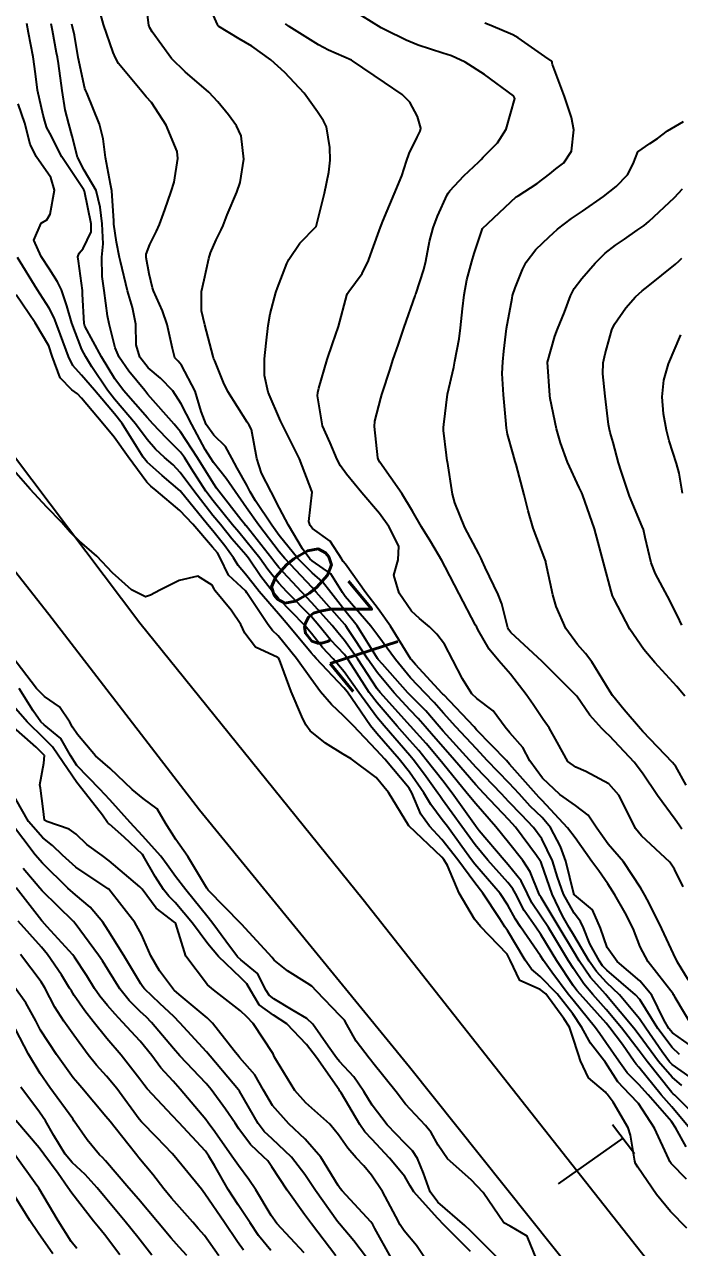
# Model space of a CAD drawing. Header units: metres. Extents: x 298520 to 308411, y 7433745 to 7450750.
# Drawn here: x 300196.9 to 300236.3, y 7449057.6 to 7449131.2 of the extents above; entities that cross this region are included whole.
import ezdxf
from ezdxf.enums import TextEntityAlignment as Align

# ---------------------------------------------------------------- set-up
doc = ezdxf.new("R2010")
doc.units = ezdxf.units.M
doc.header["$LTSCALE"] = 10
for name, color, linetype in [('Cotas', 45, 'Continuous'), ('Curvas de Nivel 1m', 11, 'Continuous'), ('Curvas de Nivel 5m', 15, 'Continuous'), ('Linha Férrea', 251, 'TRACKS'), ('Pórtico', 62, 'Continuous')]:
    doc.layers.add(name, color=color, linetype=linetype)
doc.styles.add('Style-STANDARD', font='STANDARD.shx')
doc.linetypes.add('TRACKS', pattern='A,0.15,[130,ltypeshp.shx,S=0.25,R=0,X=0,Y=0],0.15', length=0.3)

msp = doc.modelspace()

# ---------------------------------------------------------------- linework, layer by layer
at = {"layer": 'Curvas de Nivel 1m', "flags": 128}
for points, elevation in [([(300237.199, 7449070.801), (300236.076, 7449072.683), (300236.004, 7449072.819), (300235.979, 7449072.855), (300235.944, 7449072.907), (300234.458, 7449074.835), (300233.976, 7449075.73), (300233.539, 7449076.845), (300233.073, 7449077.778), (300232.449, 7449078.856), (300232.02, 7449079.529), (300231.474, 7449080.315), (300231.068, 7449080.874), (300230.054, 7449082.299), (300229.597, 7449082.895), (300228.079, 7449084.532), (300227.889, 7449084.72), (300227.708, 7449084.916), (300226.11, 7449086.732), (300225.923, 7449086.942), (300224.131, 7449088.8), (300223.98, 7449088.962), (300222.152, 7449090.889), (300222.107, 7449090.935), (300222.067, 7449090.981), (300220.461, 7449092.724), (300220.214, 7449093.01), (300220.197, 7449093.024), (300220.183, 7449093.049), (300218.964, 7449095.022), (300218.219, 7449096.074), (300217.48, 7449097.038), (300216.25, 7449098.76), (300216.119, 7449098.919), (300216.019, 7449099.054), (300215.332, 7449100.132), (300214.271, 7449100.908), (300214.123, 7449101.081), (300214.042, 7449101.316), (300214.243, 7449103.081), (300214.231, 7449103.153), (300213.493, 7449105.088), (300212.614, 7449106.823), (300212.476, 7449107.099), (300212.347, 7449107.384), (300211.603, 7449109.108), (300211.374, 7449110.119), (300211.385, 7449111.11), (300211.471, 7449112.045), (300211.594, 7449113.108), (300211.725, 7449113.812), (300212.07, 7449115.104), (300212.165, 7449115.383), (300212.454, 7449116.161), (300212.715, 7449116.843), (300212.838, 7449117.096), (300213.498, 7449118.069), (300214.493, 7449119.08), (300214.988, 7449121.073), (300215.255, 7449122.347), (300215.328, 7449123.068), (300215.307, 7449123.825), (300215.112, 7449125.072), (300214.934, 7449125.442), (300214.572, 7449125.975), (300213.755, 7449127.088), (300212.602, 7449128.339), (300211.758, 7449129.109), (300210.621, 7449129.928), (300209.857, 7449130.363), (300208.633, 7449131.112), (300208.596, 7449131.15), (300208.554, 7449131.23), (300207.714, 7449133.159)], 723), ([(300236.342, 7449069.258), (300235.901, 7449069.669), (300235.028, 7449070.829), (300233.939, 7449072.557), (300233.695, 7449072.842), (300231.958, 7449074.328), (300231.696, 7449074.6), (300231.514, 7449074.867), (300230.942, 7449075.912), (300230.555, 7449076.882), (300230.38, 7449077.267), (300230.002, 7449077.763), (300229.356, 7449078.897), (300229.005, 7449079.918), (300228.693, 7449080.903), (300228.053, 7449082.239), (300227.557, 7449082.918), (300226.827, 7449083.686), (300226.078, 7449084.468), (300225.632, 7449084.945), (300224.106, 7449086.529), (300223.705, 7449086.964), (300222.13, 7449088.701), (300221.997, 7449088.847), (300221.887, 7449088.984), (300221.079, 7449089.933), (300220.151, 7449090.852), (300219.998, 7449091.012), (300218.473, 7449092.733), (300218.215, 7449093.03), (300218.183, 7449093.076), (300216.955, 7449095.042), (300216.217, 7449095.978), (300215.36, 7449097.063), (300214.862, 7449097.694), (300214.245, 7449098.243), (300213.378, 7449099.089), (300212.267, 7449100.482), (300211.811, 7449101.105), (300210.839, 7449102.57), (300210.517, 7449103.118), (300210.307, 7449103.516), (300209.726, 7449104.538), (300209.416, 7449105.134), (300209.031, 7449105.84), (300208.337, 7449106.511), (300207.866, 7449107.155), (300207.567, 7449107.946), (300207.201, 7449109.162), (300206.389, 7449110.738), (300206.186, 7449110.968), (300205.996, 7449111.176), (300205.846, 7449111.734), (300205.526, 7449113.183), (300205.251, 7449114.008), (300204.708, 7449115.196), (300204.639, 7449115.391), (300204.453, 7449116.23), (300204.271, 7449117.202), (300204.266, 7449117.402), (300204.475, 7449117.987), (300204.887, 7449118.794), (300205.066, 7449119.191), (300205.389, 7449120.074), (300205.77, 7449121.177), (300205.953, 7449121.744), (300206.177, 7449123.174), (300206.124, 7449123.597), (300205.462, 7449125.181), (300204.576, 7449126.534), (300204.271, 7449126.886), (300203.994, 7449127.199), (300202.608, 7449128.887), (300202.421, 7449129.222), (300202.286, 7449129.553), (300201.698, 7449131.229), (300201.344, 7449132.541)], 721), ([(300236.941, 7449069.843), (300235.91, 7449070.568), (300235.687, 7449070.822), (300235.4, 7449071.346), (300234.674, 7449072.833), (300233.951, 7449073.689), (300232.594, 7449074.854), (300231.975, 7449075.685), (300231.577, 7449076.866), (300231.095, 7449077.965), (300230.013, 7449078.857), (300229.988, 7449078.89), (300229.974, 7449078.929), (300229.497, 7449080.895), (300229.173, 7449081.771), (300228.577, 7449082.905), (300228.069, 7449083.51), (300227.362, 7449084.207), (300226.682, 7449084.931), (300226.092, 7449085.575), (300224.774, 7449086.953), (300224.12, 7449087.639), (300222.884, 7449088.972), (300222.141, 7449089.803), (300221.587, 7449090.428), (300221.041, 7449090.997), (300220.167, 7449091.924), (300219.246, 7449093.019), (300218.197, 7449094.459), (300217.764, 7449095.034), (300216.229, 7449096.821), (300216.078, 7449097.052), (300215.358, 7449098.177), (300214.252, 7449098.958), (300214.106, 7449099.081), (300213.662, 7449099.683), (300212.816, 7449101.095), (300212.288, 7449102.132), (300211.782, 7449103.105), (300211.198, 7449104.227), (300210.925, 7449105.114), (300210.595, 7449106.863), (300210.461, 7449107.119), (300210.346, 7449107.295), (300209.181, 7449109.138), (300208.921, 7449109.685), (300208.391, 7449110.987), (300208.321, 7449111.151), (300208.285, 7449111.26), (300207.782, 7449113.156), (300207.592, 7449113.997), (300207.595, 7449115.158), (300207.744, 7449115.863), (300208.029, 7449117.154), (300208.133, 7449117.488), (300208.48, 7449118.274), (300208.77, 7449118.865), (300208.886, 7449119.144), (300209.129, 7449119.77), (300209.709, 7449121.132), (300209.924, 7449121.727), (300210.138, 7449123.126), (300209.968, 7449124.539), (300209.704, 7449125.133), (300209.222, 7449125.793), (300208.577, 7449126.582), (300208.028, 7449127.156), (300206.601, 7449128.378), (300205.795, 7449129.178), (300204.629, 7449130.778), (300204.476, 7449131.037), (300204.424, 7449131.193), (300204.22, 7449132.768)], 722), ([(300237.847, 7449065.031), (300236.048, 7449066.817), (300235.954, 7449066.899), (300235.874, 7449066.974), (300234.385, 7449068.835), (300233.899, 7449069.475), (300232.848, 7449070.851), (300231.929, 7449071.961), (300231.112, 7449072.872), (300230.581, 7449073.512), (300229.958, 7449074.422), (300229.666, 7449074.893), (300229.173, 7449075.7), (300228.446, 7449076.905), (300228, 7449077.589), (300227.462, 7449078.373), (300227.189, 7449078.922), (300226.803, 7449079.71), (300226.03, 7449080.67), (300225.784, 7449080.942), (300224.296, 7449082.721), (300224.097, 7449082.96), (300224.063, 7449083.007), (300222.662, 7449084.974), (300222.094, 7449085.725), (300221.108, 7449086.995), (300220.658, 7449087.541), (300220.124, 7449088.145), (300219.353, 7449089.018), (300218.147, 7449090.413), (300217.678, 7449091.035), (300216.798, 7449092.42), (300216.395, 7449093.048), (300216.186, 7449093.318), (300215.344, 7449094.212), (300214.654, 7449095.073), (300214.21, 7449095.584), (300212.715, 7449097.095), (300212.238, 7449097.613), (300211.581, 7449098.444), (300211.094, 7449099.112), (300210.263, 7449100.169), (300209.829, 7449100.687), (300209.464, 7449101.132), (300208.294, 7449102.56), (300207.843, 7449103.155), (300206.983, 7449104.496), (300206.574, 7449105.167), (300206.326, 7449105.501), (300205.491, 7449106.339), (300204.666, 7449107.195), (300204.348, 7449107.554), (300202.895, 7449109.215), (300202.38, 7449109.902), (300201.585, 7449111.228), (300200.583, 7449113.076), (300200.529, 7449113.239), (300200.44, 7449114.994), (300200.434, 7449115.231), (300200.198, 7449116.982), (300200.152, 7449117.245), (300200.23, 7449117.48), (300200.471, 7449117.753), (300200.961, 7449118.76), (300200.964, 7449119.235), (300200.556, 7449121.196), (300200.54, 7449121.24), (300200.514, 7449121.29), (300199.191, 7449123.26), (300198.976, 7449123.692), (300198.556, 7449124.554), (300198.298, 7449125.011), (300198.203, 7449125.274), (300198.066, 7449125.776), (300197.736, 7449127.278), (300197.611, 7449128.266), (300197.477, 7449129.281), (300197.189, 7449130.722), (300197.082, 7449131.286)], 718), ([(300236.463, 7449067.396), (300235.884, 7449067.893), (300235.076, 7449068.828), (300233.909, 7449070.411), (300233.577, 7449070.843), (300231.942, 7449072.806), (300231.895, 7449072.861), (300230.975, 7449073.896), (300230.305, 7449074.885), (300229.971, 7449075.438), (300229.087, 7449076.899), (300228.011, 7449078.696), (300227.929, 7449078.828), (300227.889, 7449078.912), (300227.349, 7449080.243), (300226.907, 7449080.927), (300226.049, 7449082.014), (300225.283, 7449082.948), (300224.077, 7449084.339), (300223.561, 7449084.965), (300222.11, 7449086.758), (300221.929, 7449086.983), (300221.096, 7449087.969), (300220.151, 7449089.01), (300218.335, 7449091.028), (300218.156, 7449091.263), (300216.988, 7449093.042), (300216.194, 7449094.17), (300215.796, 7449094.653), (300215.448, 7449095.061), (300214.223, 7449096.434), (300213.607, 7449097.086), (300212.248, 7449098.562), (300212.006, 7449098.859), (300211.823, 7449099.104), (300210.272, 7449101.056), (300210.244, 7449101.092), (300210.219, 7449101.121), (300209.955, 7449101.447), (300208.63, 7449103.145), (300208.492, 7449103.335), (300208.307, 7449103.607), (300207.341, 7449105.16), (300206.338, 7449106.72), (300206.137, 7449106.969), (300205.94, 7449107.176), (300204.369, 7449108.969), (300204.175, 7449109.202), (300203.23, 7449110.366), (300202.642, 7449111.218), (300202.401, 7449111.771), (300202.036, 7449113.224), (300201.948, 7449113.705), (300201.734, 7449115.227), (300201.62, 7449116.059), (300201.595, 7449117.229), (300201.676, 7449118.027), (300201.624, 7449119.229), (300201.493, 7449120.24), (300201.25, 7449121.233), (300200.531, 7449122.47), (300200.127, 7449123.246), (300199.807, 7449124.503), (300199.615, 7449125.254), (300199.401, 7449126.087), (300199.207, 7449127.261), (300198.985, 7449128.886), (300198.924, 7449129.265), (300198.878, 7449129.528), (300198.629, 7449130.859), (300198.549, 7449131.271)], 719), ([(300236.878, 7449073.732), (300236.215, 7449074.816), (300235.97, 7449075.305), (300235.268, 7449076.827), (300234.522, 7449078.32), (300234.256, 7449078.838), (300234.017, 7449079.262), (300232.959, 7449080.851), (300232.049, 7449081.921), (300231.366, 7449082.87), (300230.847, 7449083.655), (300230.076, 7449084.228), (300229.142, 7449084.899), (300228.097, 7449085.874), (300227.338, 7449086.922), (300226.915, 7449087.722), (300226.13, 7449088.611), (300225.849, 7449088.943), (300225.125, 7449089.927), (300224.15, 7449090.668), (300223.838, 7449090.963), (300223.277, 7449091.858), (300222.71, 7449092.975), (300222.193, 7449093.939), (300221.749, 7449094.537), (300221.291, 7449094.994), (300220.702, 7449095.497), (300220.212, 7449095.94), (300219.474, 7449097.018), (300219.161, 7449098.099), (300219.426, 7449099.018), (300219.448, 7449099.832), (300218.857, 7449101.024), (300218.285, 7449101.815), (300217.237, 7449103.041), (300216.314, 7449104.168), (300215.942, 7449104.678), (300215.755, 7449105.059), (300215.323, 7449106.055), (300214.869, 7449107.072), (300214.563, 7449108.884), (300214.581, 7449109.077), (300214.645, 7449109.345), (300215.148, 7449111.069), (300215.465, 7449112.006), (300215.831, 7449113.059), (300216.331, 7449114.941), (300216.369, 7449115.051), (300216.444, 7449115.161), (300217.246, 7449116.251), (300217.63, 7449117.038), (300217.85, 7449117.659), (300218.35, 7449119.031), (300218.39, 7449119.135), (300218.497, 7449119.389), (300219.174, 7449121.02), (300219.628, 7449122.117), (300219.926, 7449123.009), (300220.073, 7449123.474), (300220.555, 7449124.456), (300220.746, 7449124.813), (300220.775, 7449124.998), (300220.57, 7449125.702), (300220.126, 7449126.555), (300219.664, 7449127.014), (300218.593, 7449127.729), (300216.665, 7449129.049), (300216.613, 7449129.078), (300215.229, 7449129.681), (300214.622, 7449130), (300212.853, 7449131.098), (300212.635, 7449131.263)], 724), ([(300236.47, 7449082.814), (300236.312, 7449083.063), (300236.069, 7449083.391), (300235.008, 7449084.831), (300234.103, 7449086.179), (300233.604, 7449086.845), (300232.129, 7449088.424), (300231.903, 7449088.635), (300231.66, 7449088.867), (300230.942, 7449089.679), (300230.152, 7449090.806), (300230.087, 7449090.891), (300228.181, 7449092.802), (300228.069, 7449092.911), (300226.2, 7449094.651), (300226.067, 7449094.797), (300226.006, 7449094.933), (300225.658, 7449096.379), (300225.424, 7449096.942), (300224.639, 7449098.562), (300224.476, 7449098.957), (300224.404, 7449099.108), (300224.257, 7449099.372), (300223.416, 7449100.969), (300222.824, 7449102.445), (300222.687, 7449102.976), (300222.373, 7449104.929), (300222.365, 7449104.98), (300222.326, 7449105.313), (300222.149, 7449106.791), (300222.142, 7449106.983), (300222.158, 7449107.171), (300222.373, 7449108.98), (300222.754, 7449110.611), (300222.833, 7449110.976), (300223.075, 7449112.312), (300223.163, 7449112.973), (300223.281, 7449114.125), (300223.376, 7449114.971), (300223.548, 7449115.873), (300223.849, 7449116.966), (300223.992, 7449117.443), (300224.493, 7449118.96), (300226.512, 7449120.851), (300226.558, 7449120.884), (300226.625, 7449120.929), (300227.779, 7449121.659), (300228.526, 7449122.235), (300228.899, 7449122.536), (300229.373, 7449122.902), (300229.834, 7449123.607), (300229.969, 7449124.896), (300229.838, 7449125.63), (300229.417, 7449126.902), (300228.705, 7449128.816), (300228.68, 7449128.909), (300228.667, 7449128.962), (300228.614, 7449129.034), (300228.225, 7449129.305), (300226.628, 7449130.432), (300226.308, 7449130.613), (300225.519, 7449130.947), (300224.891, 7449131.212), (300224.636, 7449131.301)], 726), ([(300236.96, 7449064.803), (300235.862, 7449066.109), (300235.237, 7449066.826), (300233.889, 7449068.488), (300233.728, 7449068.679), (300233.606, 7449068.843), (300232.897, 7449069.856), (300232.144, 7449070.858), (300231.917, 7449071.135), (300230.352, 7449072.884), (300230.169, 7449073.111), (300229.948, 7449073.414), (300228.955, 7449074.9), (300227.986, 7449076.479), (300227.692, 7449076.915), (300226.988, 7449077.911), (300226.465, 7449078.933), (300226.313, 7449079.233), (300226.02, 7449079.605), (300224.799, 7449080.952), (300224.047, 7449081.87), (300223.239, 7449082.968), (300222.079, 7449084.58), (300221.915, 7449084.816), (300221.805, 7449084.984), (300221, 7449086.096), (300220.312, 7449087.007), (300220.221, 7449087.116), (300220.115, 7449087.24), (300218.573, 7449089.026), (300218.138, 7449089.558), (300217.051, 7449091.041), (300216.171, 7449092.287), (300215.5, 7449093.06), (300214.859, 7449093.739), (300214.198, 7449094.595), (300213.794, 7449095.084), (300212.227, 7449096.689), (300211.85, 7449097.106), (300211.15, 7449098.025), (300210.407, 7449099.118), (300210.255, 7449099.317), (300209.415, 7449100.283), (300208.726, 7449101.143), (300208.281, 7449101.694), (300207.127, 7449103.162), (300206.314, 7449104.264), (300205.88, 7449104.738), (300205.363, 7449105.184), (300204.816, 7449105.681), (300204.333, 7449106.256), (300203.619, 7449107.207), (300202.365, 7449108.684), (300201.93, 7449109.224), (300200.997, 7449110.624), (300200.635, 7449111.238), (300200.399, 7449111.677), (300199.792, 7449113.249), (300199.49, 7449114.311), (300199.163, 7449115.259), (300198.935, 7449115.75), (300198.455, 7449116.509), (300197.945, 7449117.275), (300197.508, 7449118.249), (300197.946, 7449119.275), (300198.291, 7449119.476), (300198.498, 7449119.824), (300198.745, 7449121.267), (300198.524, 7449122.02), (300197.655, 7449123.279), (300197.29, 7449124.022), (300196.96, 7449125.286), (300196.574, 7449126.446)], 717), ([(300236.742, 7449085.463), (300236.109, 7449086.58), (300235.916, 7449086.822), (300234.131, 7449088.683), (300233.988, 7449088.841), (300233.008, 7449089.988), (300232.311, 7449090.858), (300232.156, 7449091.086), (300231.063, 7449092.877), (300230.686, 7449093.381), (300230.193, 7449093.926), (300229.505, 7449094.897), (300228.907, 7449096.212), (300228.711, 7449096.905), (300228.3, 7449098.862), (300228.288, 7449098.91), (300228.254, 7449099.015), (300227.532, 7449100.917), (300227.236, 7449101.973), (300226.985, 7449102.923), (300226.502, 7449104.747), (300226.457, 7449104.929), (300226.327, 7449105.382), (300225.985, 7449106.581), (300225.924, 7449106.936), (300225.894, 7449107.393), (300225.752, 7449108.939), (300225.679, 7449110.233), (300225.705, 7449110.94), (300225.764, 7449111.578), (300225.935, 7449112.937), (300226.261, 7449114.753), (300226.3, 7449114.932), (300226.447, 7449115.378), (300226.893, 7449116.491), (300227.109, 7449116.924), (300227.692, 7449117.7), (300228.486, 7449118.457), (300228.728, 7449118.669), (300229.002, 7449118.905), (300229.847, 7449119.549), (300230.504, 7449119.995), (300231.765, 7449120.871), (300232.519, 7449121.476), (300233.203, 7449122.176), (300233.54, 7449122.85), (300233.83, 7449123.56), (300234.551, 7449124.062), (300235.017, 7449124.372), (300235.614, 7449124.824), (300236.569, 7449125.391)], 727), ([(300236.647, 7449090.813), (300236.162, 7449091.393), (300234.852, 7449092.833), (300234.191, 7449093.623), (300233.343, 7449094.849), (300232.379, 7449096.701), (300232.311, 7449096.859), (300232.227, 7449097.14), (300231.764, 7449098.867), (300231.445, 7449100.053), (300231.219, 7449100.876), (300230.641, 7449102.542), (300230.515, 7449102.887), (300230.457, 7449103.041), (300230.308, 7449103.375), (300229.602, 7449104.897), (300229.176, 7449106.06), (300228.944, 7449106.904), (300228.56, 7449108.718), (300228.536, 7449108.908), (300228.393, 7449110.91), (300228.846, 7449112.476), (300228.999, 7449112.904), (300229.417, 7449113.916), (300229.783, 7449114.897), (300229.997, 7449115.345), (300230.453, 7449115.945), (300231.267, 7449116.878), (300231.862, 7449117.479), (300232.479, 7449117.949), (300233.025, 7449118.314), (300233.794, 7449118.847), (300234.2, 7449119.138), (300234.498, 7449119.385), (300236.028, 7449120.817), (300236.518, 7449121.339)], 728), ([(300236.733, 7449063.708), (300236.118, 7449064.816), (300235.849, 7449065.222), (300234.452, 7449066.834), (300233.879, 7449067.443), (300233.194, 7449068.158), (300232.691, 7449068.852), (300231.904, 7449069.98), (300231.54, 7449070.496), (300231.282, 7449070.869), (300229.938, 7449072.532), (300229.642, 7449072.893), (300228.656, 7449074.203), (300228.153, 7449074.908), (300227.967, 7449075.186), (300226.763, 7449076.928), (300226.465, 7449077.401), (300226.006, 7449078.243), (300225.543, 7449078.945), (300224.03, 7449080.701), (300223.827, 7449080.962), (300223.252, 7449081.761), (300222.386, 7449082.977), (300222.067, 7449083.38), (300221.374, 7449084.289), (300220.951, 7449084.997), (300220.102, 7449086.251), (300219.475, 7449087.016), (300218.128, 7449088.568), (300217.754, 7449089.034), (300216.891, 7449090.297), (300216.375, 7449091.048), (300216.157, 7449091.325), (300214.479, 7449093.076), (300214.339, 7449093.233), (300214.186, 7449093.416), (300212.802, 7449095.094), (300212.213, 7449095.764), (300211.053, 7449097.118), (300210.698, 7449097.583), (300210.243, 7449098.157), (300209.804, 7449098.682), (300209.512, 7449099.131), (300208.986, 7449099.865), (300208.269, 7449100.759), (300207.957, 7449101.153), (300206.303, 7449103.17), (300205.218, 7449104.093), (300204.32, 7449104.903), (300204.08, 7449105.202), (300203.689, 7449105.846), (300202.814, 7449107.215), (300202.352, 7449107.796), (300201.15, 7449109.232), (300200.382, 7449110.121), (300199.852, 7449110.713), (300199.596, 7449111.252), (300199.117, 7449112.555), (300198.848, 7449113.264), (300198.736, 7449113.576), (300198.432, 7449114.157), (300197.707, 7449115.277), (300196.536, 7449117.216)], 716), ([(300236.477, 7449095.087), (300236.211, 7449095.64), (300235.608, 7449096.826), (300234.894, 7449098.183), (300234.626, 7449098.836), (300234.268, 7449100.372), (300234.16, 7449100.841), (300234.092, 7449101.026), (300233.327, 7449102.85), (300232.819, 7449104.353), (300232.673, 7449104.857), (300232.335, 7449106.077), (300232.161, 7449106.682), (300232.114, 7449106.863), (300232.059, 7449107.153), (300231.865, 7449108.868), (300231.732, 7449110.215), (300231.743, 7449110.87), (300231.854, 7449111.415), (300232.271, 7449112.862), (300232.426, 7449113.204), (300233.111, 7449114.178), (300233.689, 7449114.848), (300234.084, 7449115.206), (300234.449, 7449115.493), (300236.092, 7449116.816), (300236.288, 7449116.99), (300236.468, 7449117.171)], 729), ([(300236.769, 7449058.805), (300235.788, 7449059.807), (300234.959, 7449060.828), (300233.819, 7449062.481), (300233.687, 7449062.707), (300233.637, 7449062.843), (300233.388, 7449064.397), (300233.244, 7449064.849), (300232.347, 7449066.381), (300231.977, 7449066.868), (300231.929, 7449066.925), (300231.874, 7449066.981), (300230.867, 7449067.86), (300230.38, 7449068.883), (300230.261, 7449069.249), (300229.908, 7449070.353), (300229.724, 7449070.892), (300229.386, 7449071.431), (300228.295, 7449072.906), (300227.946, 7449073.174), (300226.736, 7449073.713), (300226.15, 7449074.937), (300225.968, 7449075.293), (300224.359, 7449076.956), (300223.997, 7449077.396), (300223.084, 7449078.969), (300222.374, 7449080.632), (300222.157, 7449080.979), (300222.035, 7449081.127), (300220.063, 7449083.01), (300218.842, 7449085.022), (300218.096, 7449085.916), (300216.587, 7449087.045), (300216.116, 7449087.326), (300215.038, 7449087.982), (300214.129, 7449088.732), (300213.871, 7449089.083), (300213.631, 7449089.592), (300212.992, 7449091.092), (300212.278, 7449093.003), (300212.224, 7449093.1), (300212.183, 7449093.135), (300210.843, 7449093.774), (300210.198, 7449094.612), (300209.957, 7449095.132), (300209.366, 7449095.989), (300208.418, 7449097.148), (300208.354, 7449097.268), (300208.236, 7449097.492), (300207.374, 7449098.026), (300206.239, 7449097.778), (300205.08, 7449097.187), (300204.532, 7449096.892), (300204.227, 7449096.783), (300203.374, 7449097.209), (300202.243, 7449098.244), (300201.293, 7449099.23), (300200.262, 7449100.147), (300199.697, 7449100.678), (300199.199, 7449101.256), (300198.287, 7449102.195), (300197.289, 7449103.28), (300196.314, 7449104.389)], 714), ([(300227.753, 7449056.91), (300227.178, 7449058.33), (300226.15, 7449058.934), (300225.776, 7449059.125), (300224.526, 7449060.953), (300223.81, 7449061.71), (300222.379, 7449062.974), (300221.831, 7449063.808), (300221.409, 7449064.556), (300221.053, 7449064.992), (300219.862, 7449066.268), (300219.302, 7449067.016), (300217.89, 7449068.745), (300217.765, 7449068.905), (300217.667, 7449069.033), (300216.894, 7449070.06), (300216.337, 7449071.054), (300216.188, 7449071.319), (300215.928, 7449071.587), (300214.502, 7449073.074), (300214.235, 7449073.364), (300213.948, 7449073.555), (300212.762, 7449074.285), (300211.961, 7449074.932), (300211.888, 7449075.027), (300211.834, 7449075.102), (300209.992, 7449077.09), (300209.952, 7449077.13), (300208.013, 7449079.118), (300207.987, 7449079.15), (300207.909, 7449079.256), (300206.778, 7449081.163), (300206.048, 7449082.186), (300205.434, 7449083.179), (300204.917, 7449084.033), (300204.077, 7449084.656), (300203.415, 7449085.207), (300202.101, 7449086.457), (300201.217, 7449087.229), (300200.126, 7449088.501), (300199.84, 7449088.955), (300199.681, 7449089.247), (300199.059, 7449090.173), (300198.148, 7449090.805), (300197.672, 7449091.275), (300196.182, 7449093.214)], 713), ([(300225.461, 7449056.943), (300223.77, 7449058.652), (300223.425, 7449058.963), (300221.794, 7449060.376), (300221.346, 7449060.987), (300220.935, 7449062.114), (300220.578, 7449062.999), (300220.284, 7449063.459), (300219.832, 7449063.9), (300218.749, 7449065.021), (300217.861, 7449066.21), (300217.349, 7449067.038), (300216.754, 7449067.919), (300215.891, 7449068.838), (300215.699, 7449069.062), (300215.207, 7449069.764), (300214.293, 7449071.076), (300213.926, 7449071.428), (300213.11, 7449071.909), (300211.938, 7449072.601), (300211.655, 7449072.819), (300211.489, 7449073.107), (300210.965, 7449074.127), (300209.961, 7449074.958), (300209.764, 7449075.132), (300209.051, 7449076.065), (300208.267, 7449077.147), (300207.996, 7449077.494), (300206.652, 7449079.164), (300206.021, 7449079.968), (300205.521, 7449080.67), (300205.148, 7449081.183), (300204.051, 7449082.422), (300203.296, 7449083.208), (300202.077, 7449084.583), (300201.486, 7449085.226), (300200.104, 7449086.65), (300199.72, 7449087.246), (300199.133, 7449088.264), (300198.131, 7449089.091), (300197.93, 7449089.272), (300197.475, 7449089.941), (300196.619, 7449091.285)], 712), ([(300223.757, 7449057.411), (300222.211, 7449058.976), (300221.779, 7449059.408), (300220.365, 7449061.002), (300220.146, 7449061.345), (300219.812, 7449061.909), (300218.898, 7449063.019), (300217.834, 7449064.161), (300217.415, 7449064.613), (300217.119, 7449065.041), (300215.988, 7449066.941), (300215.918, 7449067.059), (300215.898, 7449067.085), (300215.874, 7449067.121), (300214.506, 7449069.074), (300213.905, 7449069.859), (300212.715, 7449071.092), (300211.928, 7449071.624), (300211.064, 7449072.243), (300210.532, 7449073.121), (300210.326, 7449073.503), (300209.95, 7449073.872), (300208.609, 7449075.144), (300207.974, 7449075.911), (300207.059, 7449077.159), (300206.005, 7449078.395), (300205.619, 7449078.786), (300205.301, 7449079.181), (300204.799, 7449079.967), (300204.109, 7449081.199), (300204.034, 7449081.299), (300202.931, 7449082.33), (300202.062, 7449083.106), (300201.998, 7449083.157), (300201.942, 7449083.221), (300201.643, 7449083.649), (300200.387, 7449085.237), (300200.089, 7449085.619), (300198.981, 7449087.257), (300198.628, 7449087.772), (300198.123, 7449088.266), (300197.107, 7449089.28), (300196.144, 7449090.379)], 711), ([(300219.003, 7449057.017), (300218.011, 7449058.787), (300217.883, 7449059.029), (300217.775, 7449059.191), (300216.046, 7449061.056), (300215.932, 7449061.186), (300215.806, 7449061.379), (300214.761, 7449063.071), (300213.834, 7449064.164), (300212.841, 7449065.09), (300211.859, 7449066.188), (300211.323, 7449067.108), (300210.79, 7449068.025), (300209.892, 7449069.057), (300209.826, 7449069.131), (300209.555, 7449069.476), (300208.258, 7449071.147), (300207.926, 7449071.468), (300206.241, 7449072.866), (300205.942, 7449073.127), (300205.918, 7449073.146), (300205.899, 7449073.171), (300205.068, 7449074.297), (300204.545, 7449075.191), (300203.982, 7449076.482), (300203.587, 7449077.204), (300202.013, 7449079.197), (300201.986, 7449079.22), (300200.032, 7449080.519), (300199.233, 7449081.258), (300198.623, 7449081.836), (300198.053, 7449082.284), (300197.191, 7449083.279), (300196.082, 7449085.218)], 709), ([(300217.518, 7449057.034), (300216.76, 7449058.043), (300215.89, 7449059.058), (300215.775, 7449059.201), (300214.436, 7449061.074), (300213.812, 7449062.035), (300213.003, 7449063.088), (300211.834, 7449064.175), (300211.35, 7449064.619), (300210.99, 7449065.113), (300209.872, 7449067.054), (300209.82, 7449067.131), (300209.504, 7449067.506), (300208.119, 7449069.148), (300207.897, 7449069.407), (300206.296, 7449071.166), (300205.927, 7449071.541), (300205.083, 7449072.331), (300204.172, 7449073.197), (300204.065, 7449073.319), (300203.946, 7449073.506), (300202.922, 7449075.21), (300201.985, 7449076.722), (300201.649, 7449077.225), (300200.889, 7449078.123), (300200.009, 7449078.86), (300199.553, 7449079.255), (300198.035, 7449080.766), (300197.594, 7449081.274), (300196.113, 7449083.239)], 708), ([(300215.667, 7449057.147), (300214.195, 7449059.076), (300213.781, 7449059.628), (300212.735, 7449061.091), (300211.817, 7449062.496), (300211.575, 7449062.859), (300211.327, 7449063.107), (300210.546, 7449063.835), (300209.839, 7449064.784), (300209.616, 7449065.132), (300209.033, 7449065.961), (300208.174, 7449067.147), (300207.877, 7449067.509), (300206.294, 7449069.166), (300205.9, 7449069.614), (300204.581, 7449071.19), (300204.261, 7449071.53), (300203.929, 7449071.832), (300203.24, 7449072.511), (300202.685, 7449073.213), (300201.954, 7449074.372), (300201.634, 7449074.899), (300201.407, 7449075.228), (300199.991, 7449077.141), (300199.894, 7449077.251), (300198.011, 7449079.111), (300197.866, 7449079.271), (300196.859, 7449080.453)], 707), ([(300213.755, 7449057.328), (300212.13, 7449059.096), (300211.78, 7449059.565), (300210.848, 7449061.114), (300210.427, 7449061.739), (300209.817, 7449062.571), (300209.419, 7449063.134), (300208.389, 7449064.593), (300207.987, 7449065.149), (300207.846, 7449065.342), (300206.318, 7449067.166), (300205.878, 7449067.644), (300205.153, 7449068.448), (300204.597, 7449069.189), (300203.906, 7449070.068), (300202.838, 7449071.211), (300202.392, 7449071.68), (300201.933, 7449072.205), (300201.483, 7449072.771), (300201.167, 7449073.232), (300200.697, 7449073.985), (300199.962, 7449075.115), (300199.854, 7449075.251), (300198.313, 7449076.942), (300198.011, 7449077.27), (300197.993, 7449077.292), (300196.445, 7449079.286)], 706), ([(300210.11, 7449057.478), (300209.761, 7449057.979), (300208.969, 7449059.138), (300207.799, 7449060.879), (300207.598, 7449061.152), (300206.597, 7449062.38), (300205.949, 7449063.169), (300205.824, 7449063.307), (300204.909, 7449064.259), (300203.983, 7449065.198), (300203.845, 7449065.367), (300202.495, 7449067.214), (300201.88, 7449067.961), (300201.28, 7449068.623), (300200.77, 7449069.237), (300199.91, 7449070.418), (300199.312, 7449071.256), (300198.776, 7449072.106), (300198.163, 7449073.268), (300197.947, 7449073.635), (300196.717, 7449075.282)], 704), ([(300208.633, 7449057.141), (300207.765, 7449058.373), (300207.399, 7449058.786), (300207.061, 7449059.161), (300205.794, 7449060.609), (300205.327, 7449061.177), (300204.66, 7449062.036), (300203.821, 7449063.048), (300203.696, 7449063.201), (300203.162, 7449063.874), (300202.103, 7449065.217), (300201.848, 7449065.534), (300200.401, 7449067.242), (300200.152, 7449067.522), (300199.879, 7449067.858), (300198.872, 7449069.26), (300197.915, 7449070.715), (300197.622, 7449071.273), (300197.026, 7449072.372), (300196.361, 7449073.286)], 703), ([(300206.716, 7449057.166), (300206.244, 7449057.659), (300205.763, 7449058.201), (300204.937, 7449059.188), (300203.793, 7449060.547), (300203.231, 7449061.206), (300201.819, 7449062.864), (300201.647, 7449063.049), (300201.464, 7449063.225), (300200.715, 7449064.12), (300199.937, 7449065.249), (300199.845, 7449065.385), (300198.473, 7449067.264), (300197.881, 7449068.114), (300197.181, 7449069.277), (300196.412, 7449070.789)], 702), ([(300204.614, 7449057.191), (300203.764, 7449058.265), (300202.998, 7449059.208), (300201.794, 7449060.649), (300201.324, 7449061.227), (300200.603, 7449062.03), (300199.818, 7449062.755), (300199.395, 7449063.254), (300198.721, 7449064.374), (300198.215, 7449065.266), (300197.851, 7449065.796), (300196.725, 7449067.281)], 701), ([(300200.087, 7449057.576), (300199.76, 7449058.008), (300198.967, 7449059.258), (300197.802, 7449061.215), (300197.765, 7449061.27), (300197.692, 7449061.383), (300196.336, 7449063.285)], 699), ([(300198.644, 7449057.261), (300197.765, 7449058.527), (300197.277, 7449059.275), (300196.38, 7449060.698)], 698)]:
    msp.add_lwpolyline(points, dxfattribs=dict(at, elevation=elevation))
at = {"layer": 'Curvas de Nivel 5m', "flags": 128}
for points, elevation in [([(300236.549, 7449079.343), (300236.029, 7449080.409), (300235.742, 7449080.823), (300234.057, 7449082.413), (300233.694, 7449082.844), (300233.32, 7449083.598), (300232.681, 7449084.854), (300232.093, 7449085.534), (300230.694, 7449086.291), (300230.108, 7449086.541), (300229.609, 7449086.895), (300228.974, 7449088.052), (300228.488, 7449088.906), (300228.138, 7449089.414), (300227.536, 7449090.308), (300227.112, 7449090.92), (300226.171, 7449092.137), (300225.467, 7449092.941), (300224.892, 7449093.652), (300224.202, 7449094.832), (300224.139, 7449094.961), (300224.069, 7449095.096), (300223.081, 7449096.971), (300222.247, 7449098.588), (300222.036, 7449098.983), (300221.38, 7449100.109), (300220.82, 7449101.002), (300220.287, 7449101.941), (300219.644, 7449103.017), (300218.322, 7449104.896), (300218.236, 7449105.031), (300218.19, 7449105.165), (300217.986, 7449107.034), (300218.011, 7449107.371), (300218.369, 7449108.742), (300218.435, 7449108.966), (300218.455, 7449109.029), (300218.928, 7449110.484), (300219.104, 7449111.023), (300219.439, 7449111.988), (300219.783, 7449113.01), (300220.442, 7449114.898), (300220.467, 7449114.975), (300220.478, 7449115), (300220.956, 7449116.497), (300221.077, 7449116.994), (300221.305, 7449118.167), (300221.513, 7449118.99), (300221.783, 7449119.704), (300222.36, 7449120.982), (300222.413, 7449121.081), (300222.515, 7449121.217), (300223.367, 7449122.129), (300224.263, 7449122.963), (300224.4, 7449123.096), (300224.537, 7449123.237), (300225.388, 7449124.11), (300225.903, 7449124.94), (300226.426, 7449126.777), (300226.36, 7449126.933), (300224.602, 7449128.227), (300223.439, 7449128.972), (300222.617, 7449129.343), (300222.092, 7449129.511), (300220.623, 7449129.976), (300219.902, 7449130.287), (300218.632, 7449130.905), (300218.398, 7449131.032), (300216.643, 7449132.108)], 725), ([(300236.979, 7449067.898), (300235.891, 7449068.664), (300235.736, 7449068.822), (300235.299, 7449069.426), (300234.318, 7449070.836), (300233.921, 7449071.404), (300232.715, 7449072.852), (300231.95, 7449073.594), (300231.338, 7449074.251), (300230.91, 7449074.876), (300229.986, 7449076.428), (300229.708, 7449076.893), (300229.301, 7449077.596), (300228.679, 7449078.903), (300228.031, 7449080.747), (300227.987, 7449080.865), (300227.959, 7449080.911), (300227.729, 7449081.223), (300226.464, 7449082.934), (300226.277, 7449083.148), (300226.067, 7449083.366), (300224.567, 7449084.955), (300224.091, 7449085.48), (300222.798, 7449086.973), (300222.121, 7449087.751), (300221.547, 7449088.408), (300221.037, 7449088.996), (300220.611, 7449089.476), (300220.143, 7449089.97), (300219.168, 7449091.02), (300218.171, 7449092.224), (300217.593, 7449093.036), (300216.417, 7449094.832), (300216.27, 7449095.049), (300216.204, 7449095.136), (300214.49, 7449097.076), (300214.367, 7449097.211), (300214.236, 7449097.349), (300212.598, 7449099.097), (300212.257, 7449099.508), (300211.04, 7449101.112), (300210.288, 7449102.138), (300209.61, 7449103.13), (300209.082, 7449103.91), (300208.32, 7449104.881), (300208.127, 7449105.152), (300207.817, 7449105.666), (300207.002, 7449107.163), (300206.361, 7449108.395), (300205.862, 7449109.178), (300205.133, 7449109.941), (300204.387, 7449110.571), (300203.882, 7449111.205), (300203.661, 7449111.95), (300203.636, 7449113.208), (300203.451, 7449114.191), (300203.141, 7449115.213), (300202.718, 7449116.96), (300202.661, 7449117.218), (300202.477, 7449118.139), (300202.32, 7449119.222), (300202.31, 7449119.406), (300202.192, 7449121.223), (300202.116, 7449121.627), (300201.818, 7449123.227), (300201.678, 7449124.353), (300201.45, 7449125.231), (300200.699, 7449127.121), (300200.638, 7449127.239), (300200.585, 7449127.377), (300200.168, 7449129.247), (300199.96, 7449130.584), (300199.803, 7449131.252)], 720), ([(300236.76, 7449061.754), (300235.822, 7449062.7), (300235.742, 7449062.821), (300235.686, 7449062.96), (300234.839, 7449064.83), (300233.865, 7449066.298), (300233.338, 7449066.848), (300232.633, 7449067.612), (300231.892, 7449068.774), (300231.864, 7449068.831), (300231.831, 7449068.861), (300230.973, 7449069.943), (300230.469, 7449070.882), (300229.925, 7449071.704), (300228.973, 7449072.9), (300227.953, 7449073.959), (300227.43, 7449074.39), (300227.061, 7449074.924), (300225.989, 7449076.711), (300225.83, 7449076.942), (300225.525, 7449077.417), (300224.501, 7449078.955), (300224.019, 7449079.594), (300222.995, 7449080.97), (300222.051, 7449082.185), (300221.306, 7449082.991), (300220.781, 7449083.71), (300220.244, 7449085.008), (300220.087, 7449085.281), (300218.624, 7449087.025), (300218.118, 7449087.575), (300216.713, 7449089.044), (300216.139, 7449089.635), (300215.398, 7449090.314), (300214.746, 7449091.071), (300214.165, 7449091.872), (300213.312, 7449093.089), (300212.196, 7449094.443), (300211.866, 7449094.771), (300211.602, 7449095.109), (300210.325, 7449097.036), (300210.25, 7449097.13), (300209.214, 7449098.106), (300208.719, 7449099.143), (300208.547, 7449099.437), (300208.259, 7449099.782), (300207.067, 7449101.162), (300206.285, 7449101.979), (300204.868, 7449103.192), (300204.554, 7449103.445), (300204.308, 7449103.7), (300203.173, 7449105.211), (300202.335, 7449106.394), (300201.664, 7449107.227), (300200.368, 7449108.751), (300200.137, 7449109.01), (300199.8, 7449109.249), (300199.095, 7449109.974), (300198.616, 7449111.267), (300198.402, 7449111.895), (300197.583, 7449113.278), (300196.44, 7449114.967)], 715), ([(300236.518, 7449103.029), (300236.317, 7449104.231), (300236.159, 7449104.822), (300235.705, 7449106.188), (300235.553, 7449106.822), (300235.379, 7449107.803), (300235.299, 7449108.826), (300235.395, 7449109.837), (300235.67, 7449110.821), (300236.41, 7449112.554)], 730), ([(300221.034, 7449056.991), (300220.523, 7449057.761), (300219.769, 7449058.654), (300219.542, 7449059.012), (300219.28, 7449059.515), (300218.483, 7449061.023), (300217.812, 7449061.987), (300217.344, 7449062.563), (300216.896, 7449063.044), (300216.395, 7449063.618), (300215.837, 7449064.429), (300215.311, 7449065.065), (300213.862, 7449066.349), (300213.206, 7449067.087), (300212.098, 7449068.891), (300211.988, 7449069.099), (300211.896, 7449069.287), (300210.691, 7449071.118), (300210.32, 7449071.517), (300209.931, 7449071.89), (300208.321, 7449073.146), (300207.946, 7449073.445), (300206.642, 7449075.163), (300206.041, 7449077.121), (300206.014, 7449077.17), (300205.993, 7449077.189), (300204.865, 7449078.051), (300204.027, 7449079.2), (300203.874, 7449079.342), (300202.038, 7449080.913), (300201.615, 7449081.226), (300200.696, 7449081.887), (300200.056, 7449082.507), (300199.624, 7449082.812), (300198.285, 7449083.267), (300198.143, 7449083.348), (300198.071, 7449084.047), (300197.907, 7449085.272), (300197.874, 7449085.484), (300198.106, 7449086.787), (300198.146, 7449087.236), (300198.129, 7449087.27), (300197.649, 7449087.744), (300196.131, 7449089.097)], 710), ([(300211.757, 7449057.463), (300211.026, 7449058.371), (300210.511, 7449059.119), (300209.789, 7449060.217), (300209.204, 7449061.136), (300208.375, 7449062.587), (300208.041, 7449063.148), (300207.826, 7449063.436), (300206.224, 7449065.166), (300205.849, 7449065.573), (300204.331, 7449067.193), (300204.122, 7449067.443), (300203.879, 7449067.771), (300202.755, 7449069.211), (300201.908, 7449070.224), (300201.072, 7449071.233), (300200.573, 7449071.884), (300199.938, 7449072.805), (300199.767, 7449073.078), (300199.66, 7449073.253), (300199.168, 7449074.04), (300198.336, 7449075.266), (300197.97, 7449075.714), (300196.567, 7449077.284)], 705), ([(300202.687, 7449057.211), (300201.765, 7449058.421), (300201.407, 7449058.863), (300201.102, 7449059.23), (300199.798, 7449060.91), (300199.556, 7449061.252), (300198.969, 7449062.101), (300198.117, 7449063.267), (300197.827, 7449063.648), (300196.43, 7449065.284)], 700)]:
    msp.add_lwpolyline(points, dxfattribs=dict(at, elevation=elevation))
at = {"layer": 'Linha Férrea', "flags": 128}
for points in [[(298729.261, 7450749.95), (298734.809, 7450730.65), (298742.343, 7450703.451), (298750.119, 7450676.237), (298757.889, 7450649.199), (298765.189, 7450623.712), (298769.985, 7450606.424), (298776.494, 7450583.287), (298783.055, 7450560.248), (298788.164, 7450542.214), (298793.821, 7450521.584), (298798.125, 7450506.606), (298804.386, 7450484.418), (298809.295, 7450466.837), (298814.551, 7450448.858), (298819.559, 7450431.225), (298826.267, 7450408.649), (298831.926, 7450389.314), (298837.135, 7450370.779), (298842.092, 7450352.398), (298847.802, 7450331.823), (298852.149, 7450316.412), (298858.34, 7450294.769), (298862.969, 7450278.965), (298867.952, 7450260.088), (298870.924, 7450249.95), (298873.722, 7450238.982), (298878.355, 7450222.697), (298882.025, 7450210.358), (298885.603, 7450197.651), (298890.189, 7450181.049), (298894.637, 7450166.006), (298898.995, 7450149.812), (298904.361, 7450131.79), (298908.122, 7450117.709), (298911.93, 7450103.946), (298916.104, 7450089.039), (298920.554, 7450073.399), (298923.212, 7450064.319), (298926.468, 7450052.577), (298930.321, 7450038.956), (298934.723, 7450023.223), (298938.252, 7450011.622), (298941.509, 7449999.193), (298944.399, 7449989.651), (298947.701, 7449977.682), (298952.335, 7449961.49), (298956.967, 7449946.581), (298961.92, 7449929.017), (298965.909, 7449915.258), (298970.082, 7449900.905), (298973.936, 7449887.787), (298977.788, 7449874.853), (298981.549, 7449862.469), (298986.366, 7449847.197), (298989.852, 7449836.37), (298994.575, 7449822.337), (298999.437, 7449807.292), (299004.068, 7449794.269), (299008.7, 7449781.657), (299013.057, 7449770.328), (299018.285, 7449757.718), (299022.322, 7449748.037), (299026.817, 7449737.63), (299031.861, 7449726.852), (299036.814, 7449716.896), (299043.096, 7449705.205), (299047.821, 7449696.534), (299054.335, 7449685.572), (299060.664, 7449675.852), (299069.469, 7449663.104), (299077.541, 7449652.872), (299085.429, 7449643.336), (299089.832, 7449637.784), (299098.728, 7449628.561), (299107.993, 7449618.793), (299117.442, 7449610.031), (299127.077, 7449601.223), (299138.453, 7449591.782), (299150.409, 7449582.651), (299162.779, 7449573.982), (299174.004, 7449567.002), (299185.962, 7449560.295), (299199.698, 7449553.222), (299213.253, 7449547.024), (299227.033, 7449541.5), (299241.999, 7449536.525), (299258.424, 7449531.831), (299277.224, 7449527.814), (299295.935, 7449525.032), (299311.589, 7449523.57), (299326.876, 7449522.883), (299340.975, 7449522.747), (299353.572, 7449523.111), (299369.274, 7449524.069), (299382.826, 7449525.211), (299396.609, 7449526.717), (299414.178, 7449529.501), (299430.969, 7449532.603), (299440.142, 7449534.839), (299451.094, 7449537.487), (299469.666, 7449542.917), (299486.963, 7449547.755), (299510.376, 7449554.83), (299531.414, 7449561.037), (299544.903, 7449564.894), (299559.186, 7449569.068), (299590.197, 7449576.665), (299616.417, 7449582.259), (299645.03, 7449585.805), (299675.251, 7449587.635), (299705.522, 7449586.259), (299732.882, 7449582.825), (299762.581, 7449576.088), (299791.888, 7449566.944), (299816.217, 7449556.896), (299840.774, 7449544.781), (299859.676, 7449534.387), (299878.529, 7449521.308), (299897.376, 7449507.135), (299919.538, 7449486.991), (299927.658, 7449478.626), (299947.133, 7449456.962), (299961.499, 7449437.961), (299971.137, 7449424.784), (299981.869, 7449408.322), (299997.595, 7449383.682), (300016.228, 7449354.96), (300035.864, 7449324.687), (300055.136, 7449295.587), (300073.232, 7449268.397), (300085.868, 7449249.95), (300089.501, 7449244.778), (300101.211, 7449227.647), (300111.197, 7449214.14), (300124.752, 7449194.736), (300135.909, 7449179.759), (300148.296, 7449162.129), (300160.805, 7449144.566), (300173.129, 7449128.481), (300185.523, 7449112.088), (300198.402, 7449095.758), (300207.462, 7449083.98), (300220.094, 7449068.515), (300233.468, 7449051.744), (300246.778, 7449035.349), (300263.478, 7449015.076), (300277.526, 7448998.444), (300292.814, 7448981.501), (300306.688, 7448964.856), (300324.623, 7448944.393), (300340.398, 7448926.517), (300357.9, 7448907.843), (300372.755, 7448891.817), (300392.041, 7448871.054), (300410.717, 7448852.066), (300427.475, 7448834.137), (300439.245, 7448822.858), (300454.898, 7448806.525), (300473.448, 7448788.164), (300493.111, 7448768.808), (300511.705, 7448749.95), (300518.198, 7448743.612), (300525.672, 7448735.984), (300530.889, 7448730.361), (300538.141, 7448723.284), (300543.771, 7448717.624), (300548.924, 7448711.903), (300554.778, 7448706.093), (300562.444, 7448698.573), (300570.483, 7448690.198), (300580.06, 7448680.508), (300590.013, 7448670.628), (300599.102, 7448661.391), (300608.565, 7448651.702), (300616.68, 7448643.32), (300625.581, 7448633.859), (300633.62, 7448625.859), (300641.21, 7448617.858), (300649.582, 7448609.897), (300659.386, 7448599.72), (300667.387, 7448591.231), (300676.098, 7448582.784), (300683.871, 7448574.669), (300691.725, 7448567.153), (300703.33, 7448554.876), (300711.744, 7448546.351), (300718.093, 7448539.767), (300726.506, 7448530.983), (300733.153, 7448523.695), (300741.152, 7448514.418), (300747.426, 7448507.242), (300750.054, 7448504.018), (300758.169, 7448493.99), (300764.854, 7448485.238), (300772.251, 7448475.55), (300781.114, 7448462.855), (300788.178, 7448452.147), (300795.99, 7448439.115), (300802.712, 7448427.661), (300809.137, 7448414.665), (300814.959, 7448402.42), (300819.763, 7448391.601), (300824.722, 7448378.533), (300829.079, 7448366.59), (300833.249, 7448353.858), (300836.592, 7448342.438), (300839.822, 7448330.572), (300842.678, 7448317.912), (300845.758, 7448304.202), (300848.387, 7448291.169), (300849.927, 7448279.903), (300851.843, 7448266.756), (300852.632, 7448254.174), (300852.974, 7448249.95), (300853.718, 7448237.64), (300853.896, 7448226.066), (300854.164, 7448215.145), (300853.836, 7448203.832), (300853.598, 7448192.905), (300852.795, 7448182.25), (300851.991, 7448170.79), (300850.801, 7448159.302), (300849.223, 7448146.768), (300848.151, 7448135.486), (300846.96, 7448124.114), (300845.442, 7448113.546), (300844.222, 7448102.204), (300842.288, 7448090.385), (300840.978, 7448078.33), (300839.608, 7448068.386), (300838.209, 7448056.39), (300836.541, 7448045.166), (300835.023, 7448032.665), (300833.535, 7448020.341), (300832.284, 7448009.205), (300831.094, 7447998.637), (300829.874, 7447985.926), (300828.432, 7447973.713), (300826.546, 7447955.639), (300825.162, 7447943.391), (300824.986, 7447942.247), (300823.836, 7447930.96), (300822.657, 7447919.829), (300821.593, 7447909.075), (300820.243, 7447895.408), (300819.533, 7447885.934), (300818.679, 7447872.07), (300818.298, 7447858.799), (300817.927, 7447851.916), (300817.786, 7447841.862), (300817.933, 7447833.489), (300818.516, 7447815.843), (300820.361, 7447795.876), (300822.449, 7447776.733), (300825.922, 7447758.996), (300827.722, 7447750.217), (300828.687, 7447743.229), (300830.467, 7447731.539), (300833.751, 7447711.152), (300838.977, 7447681.969), (300842.161, 7447664.851), (300846.249, 7447643.566), (300856.898, 7447587.933), (300861.3, 7447564.706), (300863.731, 7447552.015), (300867.081, 7447534.8), (300870.251, 7447518.153), (300879.139, 7447471.406), (300882.717, 7447452.426), (300886.196, 7447433.436), (300890.621, 7447408.952), (300893.065, 7447393.996), (300894.895, 7447382.534), (300896.018, 7447374.923), (300897.056, 7447367.88), (300898.671, 7447355.202), (300899.884, 7447344.173), (300901.155, 7447328.57), (300902.425, 7447306.17), (300902.632, 7447290.927), (300902.643, 7447274.906), (300901.209, 7447249.806), (300899.894, 7447235.454), (300897.424, 7447214.973), (300896.24, 7447207.108, -0.017609), (300893.245, 7447191.067), (300890.79, 7447180.008), (300886.347, 7447162.337), (300883.122, 7447151.267), (300877.521, 7447133.871), (300873.858, 7447123.752), (300865.532, 7447103.056), (300859.822, 7447090.388), (300850.503, 7447071.406), (300846.315, 7447063.106), (300836.805, 7447045.834), (300827.664, 7447031.197), (300815.395, 7447013.014), (300803.069, 7446996.228), (300792.968, 7446983.245), (300781.446, 7446969.292), (300759.63, 7446945.435), (300748.36, 7446933.669), (300737.301, 7446922.447), (300720.178, 7446905.644), (300707.821, 7446893.561), (300697.057, 7446883.028), (300686.376, 7446872.224), (300676.506, 7446862.329), (300660.145, 7446845.845), (300651.989, 7446837.638), (300637.917, 7446823.835), (300624.102, 7446810.419), (300614.955, 7446801.573), (300610.107, 7446796.538), (300599.124, 7446785.64, 0.017844), (300588.776, 7446774.611), (300582.973, 7446768.596), (300572.807, 7446757.15), (300570.635, 7446754.423, -0.018804), (300566.868, 7446749.902, -0.021463), (300565.197, 7446747.771, 0.014089), (300560.744, 7446742.236), (300556.818, 7446737.065), (300549.018, 7446726.402), (300544.903, 7446720.152), (300542.989, 7446717.435), (300540.702, 7446714.014), (300534.516, 7446704.131), (300528.813, 7446694.775), (300525.37, 7446688.688), (300519.775, 7446678.443, 0.017217), (300513.559, 7446666.068), (300510.115, 7446659.471), (300505.35, 7446648.44), (300501.39, 7446638.953, 0.017957), (300498.447, 7446631.125), (300492.383, 7446614.647), (300488.086, 7446600.958), (300484.889, 7446590.082), (300482.448, 7446580.533), (300479.028, 7446566.174), (300474.999, 7446546.195), (300472.245, 7446530.076), (300469.723, 7446510.133), (300467.649, 7446494.09), (300465.343, 7446472.628), (300462.509, 7446448.283), (300460.589, 7446427.75), (300458.173, 7446403.459), (300455.716, 7446377.743), (300453.679, 7446357.578), (300451.179, 7446331.957), (300448.408, 7446302.907), (300446.096, 7446278.461), (300443.948, 7446255.986), (300443.327, 7446249.95), (300441.921, 7446236.026), (300439.714, 7446214.959), (300437.145, 7446189.663), (300434.772, 7446164.489), (300432.986, 7446145.942), (300427.675, 7446092.019), (300425.457, 7446069.071), (300422.052, 7446034.05), (300420.454, 7446017.74), (300416.946, 7445981.751), (300414.159, 7445952.95), (300410.686, 7445916.311), (300408.437, 7445891.812), (300405.718, 7445868.171), (300403.766, 7445842.739), (300401.654, 7445818.651), (300400.337, 7445806.143), (300399.876, 7445801.282), (300399.266, 7445794.558)], [(298905.363, 7450145.031), (298910.207, 7450124.873), (298915.002, 7450108.012), (298921.739, 7450085.266), (298926.98, 7450064.83), (298931.003, 7450051.742), (298934.224, 7450039.953), (298937.65, 7450027.983), (298940.458, 7450017.786), (298943.206, 7450008.624), (298945.866, 7449998.811), (298948.85, 7449988.084), (298952.218, 7449977.183), (298954.849, 7449967.637), (298957.892, 7449956.733), (298961.763, 7449943.848), (298964.896, 7449932.558), (298968.973, 7449920.293), (298972.372, 7449908.382), (298975.8, 7449896.208), (298979.287, 7449884.682), (298982.035, 7449875.079), (298985.463, 7449863.464), (298988.891, 7449853.475), (298994.252, 7449836.792), (298999.642, 7449820.007), (299004.122, 7449806.223), (299009.577, 7449791.55), (299017.072, 7449771.922), (299023.852, 7449755.78), (299031.351, 7449735.099), (299042.615, 7449714.768), (299049.157, 7449702.257), (299057.947, 7449687.795), (299067.128, 7449674.025), (299074.388, 7449663.764), (299083.266, 7449652.271), (299093.226, 7449640.21), (299104.865, 7449628.3), (299116.059, 7449616.929), (299127.188, 7449606.965), (299134.846, 7449600.398), (299146.061, 7449590.999), (299159.8, 7449581.134), (299172.881, 7449572.672), (299188.754, 7449563.553), (299203.487, 7449555.781), (299219.692, 7449548.782), (299229.285, 7449544.979), (299249.695, 7449538.196), (299264.418, 7449534.22), (299286.841, 7449530.183), (299305.276, 7449527.832), (299319.472, 7449527.113), (299340.209, 7449526.73), (299362.575, 7449527.496), (299380.335, 7449528.889), (299402.027, 7449531.43), (299418.393, 7449534.55), (299439.271, 7449538.773), (299455.546, 7449542.61), (299468.219, 7449546.447), (299486.071, 7449551.679), (299502.678, 7449556.429), (299521.873, 7449562.476), (299544.903, 7449569.511), (299558.765, 7449572.874), (299572.65, 7449576.475), (299589.389, 7449580.647), (299603.615, 7449583.903), (299623.713, 7449587.445), (299640.449, 7449589.67), (299657.813, 7449590.983), (299675.925, 7449591.554), (299694.255, 7449591.042), (299708.541, 7449590.126), (299722.182, 7449588.244), (299738.919, 7449585.56), (299759.653, 7449580.821), (299775.25, 7449576.474), (299786.436, 7449572.94), (299797.015, 7449569.282), (299807.003, 7449565.52), (299816.424, 7449561.561), (299823.596, 7449557.979), (299834.148, 7449553.022), (299842.943, 7449548.641), (299850.946, 7449544.045), (299857.58, 7449540.07), (299867.592, 7449534.039), (299879.685, 7449526.144), (299888.765, 7449519.647), (299901.686, 7449509.708), (299911.305, 7449500.703), (299920.635, 7449492.515), (299928.708, 7449484.626), (299935.814, 7449476.733), (299943.925, 7449467.258), (299951.104, 7449459.003), (299957.671, 7449450.784), (299963.484, 7449442.67), (299970.77, 7449432.303), (299976.475, 7449423.904), (299982.432, 7449414.862), (299988.891, 7449404.85), (299995.852, 7449394.443), (300002.312, 7449383.928), (300010.887, 7449370.223), (300018.781, 7449358.239), (300026.569, 7449345.892), (300033.388, 7449335.88), (300041.176, 7449324.037), (300049.358, 7449311.838), (300057.288, 7449299.745), (300065.47, 7449287.364), (300073.508, 7449275.701), (300081.011, 7449264.541), (300090.196, 7449251.298), (300091.164, 7449249.95), (300100.525, 7449236.167), (300109.403, 7449223.951), (300117.162, 7449213.187), (300127.336, 7449198.457), (300139.6, 7449181.446), (300149.952, 7449166.72), (300159.813, 7449153.466), (300168.75, 7449141.382), (300179.779, 7449126.346), (300190.932, 7449112.414), (300203.876, 7449095.222), (300217.308, 7449078.587), (300230.374, 7449062.005), (300242.887, 7449046.162), (300256.877, 7449029.774), (300272.777, 7449010.921), (300288.309, 7448992.868), (300306.303, 7448971.97), (300322.512, 7448953.54), (300337.055, 7448937.024), (300349.196, 7448923.521), (300363.433, 7448907.803), (300372.178, 7448898.27), (300387.649, 7448881.624), (300402.322, 7448866.086), (300417.298, 7448851.105), (300428.763, 7448838.962), (300440.716, 7448827.379), (300454.398, 7448813.148), (300467.461, 7448800.639), (300481.638, 7448785.533), (300502.227, 7448765.254), (300514.06, 7448753.852), (300517.826, 7448749.95), (300528.275, 7448738.976), (300540.783, 7448726.333), (300551.364, 7448715.261), (300568.358, 7448698.083), (300580.431, 7448686.447), (300591.073, 7448675.242), (300605.822, 7448659.996), (300619.827, 7448645.871), (300631.531, 7448633.85), (300641.93, 7448623.388), (300651.196, 7448614.132), (300663.21, 7448601.736), (300675.654, 7448588.967), (300686.366, 7448579.136), (300697.132, 7448567.001), (300714.307, 7448549.82), (300728.065, 7448535.254), (300742.189, 7448519.954), (300754.02, 7448506), (300763.608, 7448493.67), (300772.134, 7448482.969), (300781.594, 7448469.905), (300789.873, 7448457.453), (300798.087, 7448444.138), (300806.367, 7448430.378), (300809.353, 7448423.731), (300815.826, 7448410.715), (300822.176, 7448396.83), (300827.777, 7448382.459), (300832.26, 7448369.325), (300838.297, 7448352.647), (300842.655, 7448335.903), (300846.951, 7448318.72), (300850.061, 7448305.153), (300853.485, 7448286.05), (300855.912, 7448269.922), (300857.341, 7448249.95), (300858.33, 7448231.606), (300857.942, 7448206.205), (300856.925, 7448178.368), (300854.333, 7448156.855), (300851.333, 7448129.708), (300849.095, 7448108.502), (300845.739, 7448085.317), (300843.044, 7448064.17), (300840.396, 7448043.097), (300838.567, 7448030.951), (300837.041, 7448016.016), (300835.11, 7447994.958), (300832.975, 7447975.28), (300830.738, 7447953.623), (300829.108, 7447937.188), (300828.366, 7447933.435), (300827.045, 7447924.743), (300825.629, 7447910.191), (300824.268, 7447895.589), (300822.966, 7447881.617), (300821.953, 7447863.074), (300821.73, 7447846.352), (300821.738, 7447838.346), (300822.298, 7447822.796), (300823.264, 7447806.625), (300824.128, 7447792.391), (300826.211, 7447777.691), (300829.715, 7447760.435), (300831.501, 7447751.07), (300833.495, 7447738.255), (300836.415, 7447720.056), (300862.711, 7447579.549), (300879.787, 7447489.912), (300882.904, 7447473.371), (300886.736, 7447453.399), (300891.84, 7447425.61), (300894.824, 7447408.419), (300897.501, 7447392.308), (300900.259, 7447374.699), (300902.627, 7447356.768), (300903.989, 7447344.999), (300904.86, 7447335.88), (300905.847, 7447322.28), (300906.291, 7447313.022), (300906.573, 7447308.418), (300906.759, 7447298.893), (300906.88, 7447292.725, -0.006984), (300906.844, 7447284.829), (300906.695, 7447276.838), (300906.36, 7447267.883), (300905.744, 7447256.667), (300905.23, 7447249.95), (300904.292, 7447239.525), (300903.012, 7447227.25), (300901.034, 7447212.309), (300899.543, 7447202.921, -0.011988), (300897.909, 7447194.02), (300894.997, 7447180.769), (300891.356, 7447165.387), (300887.457, 7447151.115), (300883.301, 7447137.652), (300876.75, 7447119.219), (300874.099, 7447111.988), (300871.749, 7447106.138, -0.018309), (300868.914, 7447099.764, 0.011681), (300865.826, 7447093.061), (300860.469, 7447081.825), (300851.72, 7447064.422), (300846.208, 7447053.937), (300843.033, 7447048.479), (300836.89, 7447038.137), (300827.206, 7447022.921), (300821.11, 7447014.014), (300814.857, 7447005.089), (300809.628, 7446998.099), (300801.236, 7446986.884), (300791.122, 7446974.407), (300781.425, 7446962.969), (300774.943, 7446955.767), (300762.88, 7446942.762), (300751.299, 7446930.933), (300734.873, 7446914.565), (300727.949, 7446907.628), (300717.868, 7446897.443), (300705.6, 7446885.783), (300698.716, 7446879.048), (300668.127, 7446848.06), (300640.994, 7446821.407), (300627.442, 7446808.23), (300610.345, 7446790.697), (300597.443, 7446778.155), (300592.334, 7446772.486), (300571.229, 7446748.595), (300567.705, 7446744.65), (300564.743, 7446740.8), (300562.62, 7446737.769), (300551.356, 7446722.391), (300544.903, 7446712.981), (300541.869, 7446707.917), (300539.497, 7446704.103, 0.003437), (300530.37, 7446689.205, 0.010632), (300522.744, 7446675.931, 0.016565), (300518.05, 7446666.625, -0.011698), (300511.771, 7446653.868, 0.029635), (300510.132, 7446650.211), (300505.481, 7446638.898), (300500.314, 7446625.471), (300492.316, 7446601.197), (300488.229, 7446587.047), (300485.297, 7446575.185), (300482.347, 7446562.473), (300481.087, 7446556.089, 0.004599), (300479.148, 7446545.763), (300476.443, 7446530.265), (300474.645, 7446518.085), (300472.755, 7446502.987), (300471.297, 7446490.618), (300469.17, 7446472.092), (300467.901, 7446459.793), (300466.767, 7446449.806), (300465.445, 7446435.701), (300463.191, 7446412.592), (300462.659, 7446405.266), (300461.606, 7446397.228), (300459.608, 7446375.419), (300458.167, 7446361.3), (300456.938, 7446349.283), (300454.601, 7446324.341), (300452.383, 7446301.27), (300450.408, 7446280.731), (300448.612, 7446261.944), (300447.444, 7446249.79), (300445.943, 7446235.321), (300443.682, 7446213.965), (300443.009, 7446207.561), (300441.275, 7446189.511), (300439.198, 7446168.049), (300436.473, 7446140.607), (300434.029, 7446115.856), (300431.015, 7446085.098), (300427.797, 7446052.837), (300425.199, 7446025.415), (300423.636, 7446009.727), (300422.457, 7445994.573), (300421.615, 7445989.53), (300419.286, 7445963.664), (300415.807, 7445928.192), (300414.69, 7445917.527), (300413.782, 7445904.921), (300412.247, 7445888.391), (300411.949, 7445886.157), (300411.266, 7445881.618), (300410.692, 7445876.189), (300409.038, 7445857.286), (300407.606, 7445838.578), (300405.212, 7445812.517), (300404.532, 7445804.524), (300403.437, 7445794.141)]]:
    msp.add_lwpolyline(points, format="xyb", dxfattribs=at)
at = {"layer": 'Pórtico'}
for points in [[(300232.313, 7449065.043), (300233.619, 7449063.293)], [(300232.931, 7449064.215), (300229.045, 7449061.468)]]:
    msp.add_lwpolyline(points, dxfattribs=at)

# ---------------------------------------------------------------- texts
at = {"layer": 'Cotas', "style": 'Style-STANDARD'}
msp.add_text('720', height=4, rotation=129.27196, dxfattribs=at).set_placement((300215.583, 7449095.628, 720), align=Align.MIDDLE_CENTER)

doc.saveas('drawing.dxf')
